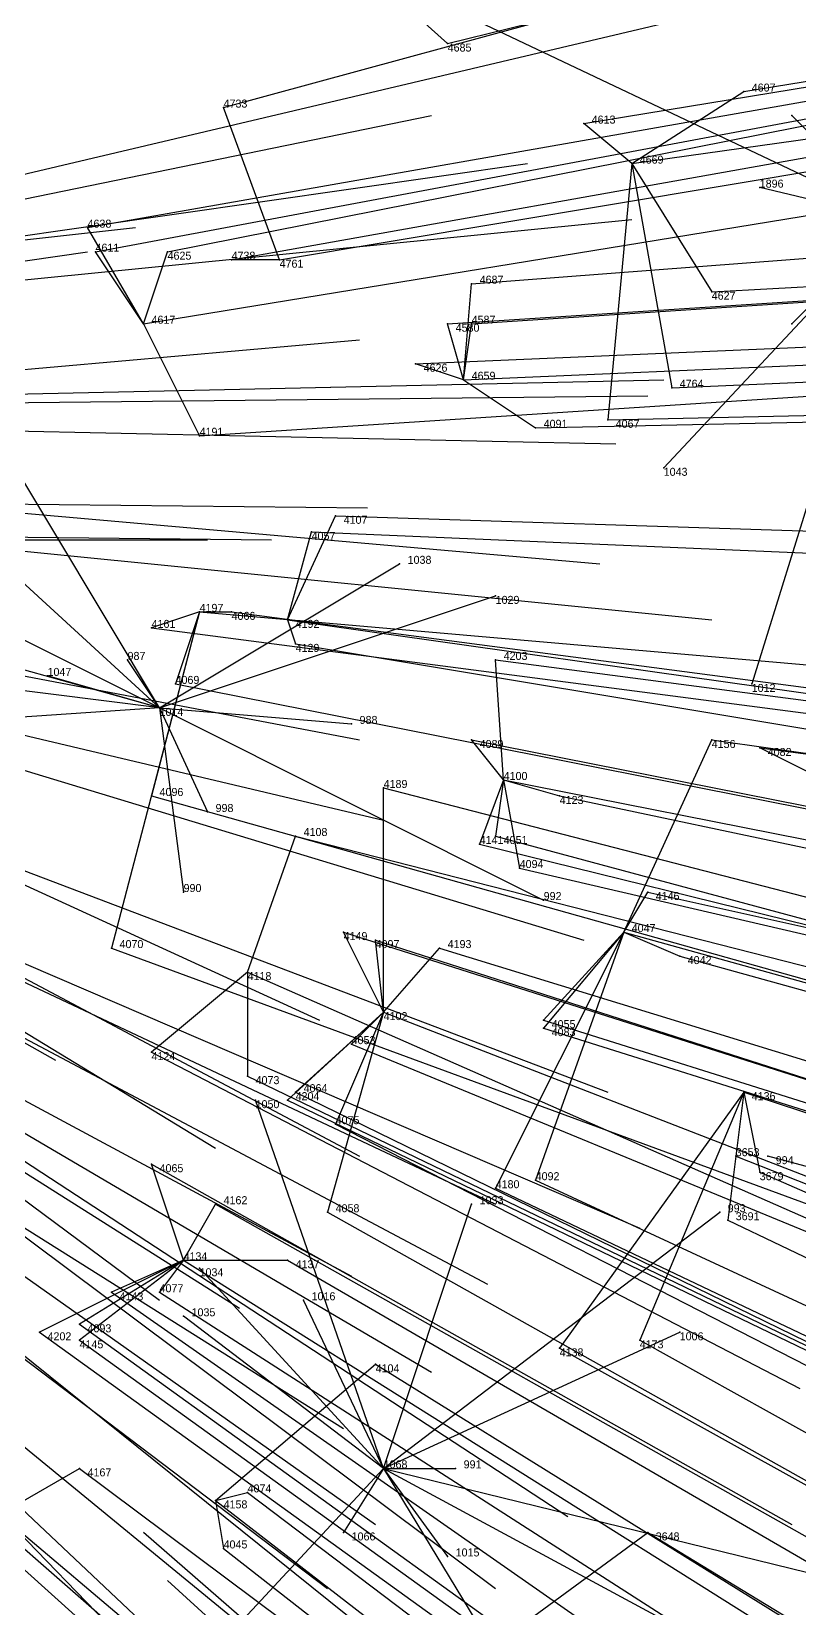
# Model space of a CAD drawing. Extents: x -0.5 to 0.59, y -0.5 to 0.58.
# Drawn here: x 0.145 to 0.241, y -0.1445 to 0.0525 of the extents above; entities that cross this region are included whole.
import ezdxf

# ---------------------------------------------------------------- set-up
doc = ezdxf.new("R2010")
doc.units = 0
for name, color, linetype in [('Facilities', 3, 'CONTINUOUS'), ('Facilities_lines', 3, 'CONTINUOUS'), ('Normals', 1, 'CONTINUOUS'), ('Source_points', 5, 'CONTINUOUS'), ('Text', 3, 'CONTINUOUS')]:
    doc.layers.add(name, color=color, linetype=linetype)

msp = doc.modelspace()

# ---------------------------------------------------------------- linework, layer by layer
at = {"layer": 'Facilities', "color": 3}
for p in [(0.22, 0.036, -0.558), (0.176, 0.024, -0.443), (0.159, 0.016, -0.4), (0.199, 0.009, -0.499), (0.166, -0.02, -0.417), (0.177, -0.021, -0.446), (0.161, -0.032, -1.25), (0.204, -0.041, -0.519), (0.219, -0.06, -0.568), (0.172, -0.065, -0.459), (0.189, -0.07, -0.503), (0.234, -0.08, -0.619), (0.164, -0.101, -0.481), (0.189, -0.127, -1.25), (0.168, -0.131, -0.533)]:
    msp.add_point(p, dxfattribs=at)
at = {"layer": 'Facilities_lines', "color": 3}
for p, q in [((0.178, 0.068, -0.477), (0.197, 0.051, -0.507)), ((0.253, 0.029, -1.25), (0.194, 0.057, -1.25)), ((0.22, 0.036, -0.558), (0.234, 0.045, -0.596)), ((0.176, 0.024, -0.443), (0.169, 0.043, -0.436)), ((0.253, 0.029, -1.25), (0.24, 0.042, -1.25)), ((0.22, 0.036, -0.558), (0.214, 0.041, -0.545)), ((0.22, 0.036, -0.558), (0.217, 0.004, -0.544)), ((0.22, 0.036, -0.558), (0.23, 0.02, -0.577)), ((0.22, 0.036, -0.558), (0.225, 0.008, -0.563)), ((0.253, 0.029, -1.25), (0.236, 0.033, -1.25)), ((0.159, 0.016, -0.4), (0.152, 0.028, -0.386)), ((0.253, 0.029, -1.25), (0.224, -0.002, -1.25)), ((0.253, 0.029, -1.25), (0.235, -0.029, -1.25)), ((0.253, 0.029, -1.25), (0.24, 0.016, -1.25)), ((0.159, 0.016, -0.4), (0.153, 0.025, -0.388)), ((0.159, 0.016, -0.4), (0.162, 0.025, -0.408)), ((0.176, 0.024, -0.443), (0.17, 0.024, -0.428)), ((0.199, 0.009, -0.499), (0.2, 0.021, -0.503)), ((0.159, 0.016, -0.4), (0.166, 0.002, -0.414)), ((0.199, 0.009, -0.499), (0.197, 0.016, -0.495)), ((0.199, 0.009, -0.499), (0.2, 0.016, -0.5)), ((0.199, 0.009, -0.499), (0.193, 0.011, -0.483)), ((0.161, -0.032, -1.25), (0.137, 0.008, -1.25)), ((0.199, 0.009, -0.499), (0.208, 0.003, -0.521)), ((0.161, -0.032, -1.25), (0.125, 0.001, -1.25)), ((0.161, -0.032, -1.25), (0.109, -0.006, -1.25)), ((0.177, -0.021, -0.446), (0.183, -0.008, -0.459)), ((0.177, -0.021, -0.446), (0.18, -0.01, -0.45)), ((0.161, -0.032, -1.25), (0.191, -0.014, -1.25)), ((0.161, -0.032, -1.25), (0.203, -0.018, -1.25)), ((0.161, -0.032, -1.25), (0.118, -0.02, -1.25)), ((0.166, -0.02, -0.417), (0.155, -0.062, -0.418)), ((0.166, -0.02, -0.417), (0.16, -0.022, -0.403)), ((0.166, -0.02, -0.417), (0.16, -0.043, -0.415)), ((0.166, -0.02, -0.417), (0.163, -0.029, -0.413)), ((0.166, -0.02, -0.417), (0.17, -0.02, -0.428)), ((0.177, -0.021, -0.446), (0.178, -0.024, -0.448)), ((0.161, -0.032, -1.25), (0.113, -0.026, -1.25)), ((0.161, -0.032, -1.25), (0.157, -0.026, -1.25)), ((0.204, -0.041, -0.519), (0.203, -0.026, -0.512)), ((0.161, -0.032, -1.25), (0.147, -0.028, -1.25)), ((0.161, -0.032, -1.25), (0.101, -0.036, -1.25)), ((0.161, -0.032, -1.25), (0.185, -0.034, -1.25)), ((0.161, -0.032, -1.25), (0.209, -0.056, -1.25)), ((0.161, -0.032, -1.25), (0.164, -0.055, -1.25)), ((0.161, -0.032, -1.25), (0.167, -0.045, -1.25)), ((0.204, -0.041, -0.519), (0.2, -0.036, -0.509)), ((0.219, -0.06, -0.568), (0.23, -0.036, -0.581)), ((0.244, -0.041, -0.619), (0.236, -0.037, -0.598)), ((0.204, -0.041, -0.519), (0.201, -0.049, -0.516)), ((0.204, -0.041, -0.519), (0.203, -0.048, -0.522)), ((0.204, -0.041, -0.519), (0.206, -0.052, -0.531)), ((0.204, -0.041, -0.519), (0.211, -0.043, -0.538)), ((0.189, -0.07, -0.503), (0.189, -0.042, -0.483)), ((0.172, -0.065, -0.459), (0.178, -0.048, -0.461)), ((0.219, -0.06, -0.568), (0.222, -0.055, -0.572)), ((0.189, -0.07, -0.503), (0.184, -0.06, -0.483)), ((0.189, -0.07, -0.503), (0.188, -0.061, -0.493)), ((0.219, -0.06, -0.568), (0.203, -0.092, -0.556)), ((0.219, -0.06, -0.568), (0.208, -0.091, -0.567)), ((0.219, -0.06, -0.568), (0.209, -0.071, -0.552)), ((0.219, -0.06, -0.568), (0.209, -0.072, -0.553)), ((0.219, -0.06, -0.568), (0.226, -0.063, -0.587)), ((0.189, -0.07, -0.503), (0.196, -0.062, -0.514)), ((0.172, -0.065, -0.459), (0.16, -0.075, -0.441)), ((0.172, -0.065, -0.459), (0.172, -0.078, -0.473)), ((0.189, -0.07, -0.503), (0.177, -0.081, -0.487)), ((0.189, -0.07, -0.503), (0.178, -0.08, -0.488)), ((0.189, -0.07, -0.503), (0.182, -0.095, -0.514)), ((0.189, -0.07, -0.503), (0.183, -0.084, -0.502)), ((0.189, -0.07, -0.503), (0.185, -0.074, -0.497)), ((0.234, -0.08, -0.619), (0.211, -0.112, -0.597)), ((0.234, -0.08, -0.619), (0.221, -0.111, -0.618)), ((0.234, -0.08, -0.619), (0.232, -0.096, -0.629)), ((0.234, -0.08, -0.619), (0.233, -0.088, -0.622)), ((0.234, -0.08, -0.619), (0.236, -0.09, -0.631)), ((0.189, -0.127, -1.25), (0.173, -0.081, -1.25)), ((0.297, -0.104, -1.25), (0.237, -0.088, -1.25)), ((0.164, -0.101, -0.481), (0.16, -0.089, -0.458)), ((0.164, -0.101, -0.481), (0.168, -0.094, -0.481)), ((0.189, -0.127, -1.25), (0.2, -0.094, -1.25)), ((0.189, -0.127, -1.25), (0.231, -0.095, -1.25)), ((0.164, -0.101, -0.481), (0.146, -0.11, -0.458)), ((0.164, -0.101, -0.481), (0.151, -0.109, -0.467)), ((0.164, -0.101, -0.481), (0.151, -0.111, -0.469)), ((0.164, -0.101, -0.481), (0.155, -0.105, -0.47)), ((0.164, -0.101, -0.481), (0.161, -0.105, -0.48)), ((0.164, -0.101, -0.481), (0.177, -0.101, -0.511)), ((0.189, -0.127, -1.25), (0.166, -0.102, -1.25)), ((0.189, -0.127, -1.25), (0.179, -0.106, -1.25)), ((0.189, -0.127, -1.25), (0.164, -0.108, -1.25)), ((0.189, -0.127, -1.25), (0.226, -0.11, -1.25)), ((0.168, -0.131, -0.533), (0.188, -0.114, -0.549)), ((0.132, -0.138, -0.476), (0.151, -0.127, -0.494)), ((0.189, -0.127, -1.25), (0.149, -0.17, -1.25)), ((0.189, -0.127, -1.25), (0.184, -0.135, -1.25)), ((0.189, -0.127, -1.25), (0.242, -0.14, -1.25)), ((0.189, -0.127, -1.25), (0.226, -0.147, -1.25)), ((0.189, -0.127, -1.25), (0.197, -0.138, -1.25)), ((0.189, -0.127, -1.25), (0.198, -0.127, -1.25)), ((0.189, -0.127, -1.25), (0.212, -0.165, -1.25)), ((0.168, -0.131, -0.533), (0.172, -0.13, -0.538)), ((0.168, -0.131, -0.533), (0.169, -0.137, -0.543)), ((0.192, -0.157, -0.62), (0.222, -0.135, -0.651))]:
    msp.add_line(p, q, dxfattribs=at)
at = {"layer": 'Normals', "color": 1}
for p, q in [((0.197, 0.051, -0.507), (0.286, 0.073, -0.469)), ((0.169, 0.043, -0.436), (0.257, 0.067, -0.395)), ((0.234, 0.045, -0.596), (0.326, 0.06, -0.56)), ((0.214, 0.041, -0.545), (0.305, 0.056, -0.507)), ((0.137, 0.033, -0.351), (0.226, 0.054, -0.311)), ((0.22, 0.036, -0.558), (0.312, 0.049, -0.52)), ((0.152, 0.028, -0.386), (0.243, 0.044, -0.348)), ((0.107, 0.024, -0.273), (0.195, 0.042, -0.23)), ((0.153, 0.025, -0.388), (0.244, 0.042, -0.35)), ((0.162, 0.025, -0.408), (0.253, 0.043, -0.371)), ((0.24, 0.042, -1.25), (0.24, 0.042, -1.15)), ((0.17, 0.024, -0.428), (0.26, 0.04, -0.389)), ((0.176, 0.024, -0.443), (0.266, 0.039, -0.404)), ((0.116, 0.023, -0.296), (0.207, 0.036, -0.257)), ((0.236, 0.033, -1.25), (0.236, 0.033, -1.15)), ((0.159, 0.016, -0.4), (0.251, 0.031, -0.362)), ((0.066, 0.018, -0.171), (0.158, 0.028, -0.134)), ((0.129, 0.02, -0.326), (0.22, 0.029, -0.285)), ((0.2, 0.021, -0.503), (0.292, 0.028, -0.465)), ((0.062, 0.012, -0.158), (0.152, 0.025, -0.115)), ((0.23, 0.02, -0.577), (0.323, 0.025, -0.54)), ((0.197, 0.016, -0.495), (0.29, 0.022, -0.457)), ((0.2, 0.016, -0.5), (0.292, 0.022, -0.463)), ((0.24, 0.016, -1.25), (0.24, 0.016, -1.15)), ((0.096, 0.006, -0.239), (0.186, 0.014, -0.198)), ((0.193, 0.011, -0.483), (0.286, 0.015, -0.446)), ((0.199, 0.009, -0.499), (0.292, 0.013, -0.461)), ((0.225, 0.008, -0.563), (0.318, 0.012, -0.526)), ((0.133, 0.007, -0.334), (0.224, 0.009, -0.292)), ((0.166, 0.002, -0.414), (0.258, 0.008, -0.377)), ((0.13, 0.006, -0.326), (0.222, 0.007, -0.285)), ((0.217, 0.004, -0.544), (0.31, 0.006, -0.506)), ((0.208, 0.003, -0.521), (0.302, 0.005, -0.485)), ((0.126, 0.003, -0.316), (0.218, 0.001, -0.276)), ((0.224, -0.002, -1.25), (0.224, -0.002, -1.15)), ((0.095, -0.006, -0.238), (0.187, -0.007, -0.198)), ((0.125, -0.006, -0.312), (0.216, -0.014, -0.271)), ((0.183, -0.008, -0.459), (0.276, -0.011, -0.422)), ((0.075, -0.011, -0.191), (0.167, -0.011, -0.151)), ((0.084, -0.01, -0.212), (0.175, -0.011, -0.17)), ((0.18, -0.01, -0.45), (0.273, -0.014, -0.414)), ((0.14, -0.012, -0.35), (0.23, -0.021, -0.309)), ((0.191, -0.014, -1.25), (0.191, -0.014, -1.15)), ((0.097, -0.019, -0.246), (0.186, -0.036, -0.205)), ((0.203, -0.018, -1.25), (0.203, -0.018, -1.15)), ((0.166, -0.02, -0.417), (0.258, -0.028, -0.379)), ((0.17, -0.02, -0.428), (0.261, -0.032, -0.389)), ((0.177, -0.021, -0.446), (0.269, -0.034, -0.408)), ((0.16, -0.022, -0.403), (0.252, -0.034, -0.365)), ((0.1, -0.025, -0.258), (0.189, -0.046, -0.217)), ((0.178, -0.024, -0.448), (0.268, -0.039, -0.409)), ((0.157, -0.026, -1.25), (0.157, -0.026, -1.15)), ((0.203, -0.026, -0.512), (0.295, -0.038, -0.474)), ((0.147, -0.028, -1.25), (0.147, -0.028, -1.15)), ((0.163, -0.029, -0.413), (0.254, -0.047, -0.376)), ((0.235, -0.029, -1.25), (0.235, -0.029, -1.15)), ((0.071, -0.033, -0.194), (0.148, -0.076, -0.148)), ((0.098, -0.033, -0.258), (0.181, -0.071, -0.217)), ((0.161, -0.032, -1.25), (0.161, -0.032, -1.15)), ((0.125, -0.034, -0.323), (0.214, -0.061, -0.287)), ((0.185, -0.034, -1.25), (0.185, -0.034, -1.15)), ((0.2, -0.036, -0.509), (0.291, -0.054, -0.471)), ((0.23, -0.036, -0.581), (0.322, -0.049, -0.544)), ((0.236, -0.037, -0.598), (0.329, -0.049, -0.561)), ((0.089, -0.039, -0.244), (0.168, -0.087, -0.206)), ((0.204, -0.041, -0.519), (0.295, -0.059, -0.482)), ((0.16, -0.043, -0.415), (0.249, -0.068, -0.376)), ((0.189, -0.042, -0.483), (0.278, -0.065, -0.445)), ((0.211, -0.043, -0.538), (0.301, -0.062, -0.5)), ((0.105, -0.045, -0.286), (0.186, -0.088, -0.246)), ((0.167, -0.045, -1.25), (0.167, -0.045, -1.15)), ((0.13, -0.047, -0.346), (0.217, -0.08, -0.308)), ((0.178, -0.048, -0.461), (0.268, -0.071, -0.423)), ((0.201, -0.049, -0.516), (0.29, -0.071, -0.478)), ((0.203, -0.048, -0.522), (0.292, -0.072, -0.484)), ((0.087, -0.051, -0.253), (0.161, -0.106, -0.213)), ((0.206, -0.052, -0.531), (0.296, -0.073, -0.494)), ((0.118, -0.054, -0.326), (0.203, -0.094, -0.289)), ((0.164, -0.055, -1.25), (0.164, -0.055, -1.15)), ((0.222, -0.055, -0.572), (0.312, -0.075, -0.534)), ((0.209, -0.056, -1.25), (0.209, -0.056, -1.15)), ((0.095, -0.059, -0.28), (0.171, -0.107, -0.236)), ((0.105, -0.06, -0.302), (0.185, -0.103, -0.261)), ((0.121, -0.061, -0.338), (0.202, -0.104, -0.3)), ((0.135, -0.06, -0.37), (0.221, -0.097, -0.334)), ((0.184, -0.06, -0.483), (0.272, -0.088, -0.445)), ((0.188, -0.061, -0.493), (0.275, -0.089, -0.455)), ((0.219, -0.06, -0.568), (0.309, -0.085, -0.531)), ((0.155, -0.062, -0.418), (0.242, -0.094, -0.379)), ((0.196, -0.062, -0.514), (0.284, -0.089, -0.475)), ((0.226, -0.063, -0.587), (0.316, -0.088, -0.55)), ((0.172, -0.065, -0.459), (0.256, -0.102, -0.419)), ((0.115, -0.068, -0.333), (0.195, -0.115, -0.295)), ((0.189, -0.07, -0.503), (0.274, -0.103, -0.463)), ((0.209, -0.071, -0.552), (0.298, -0.099, -0.515)), ((0.209, -0.072, -0.553), (0.298, -0.1, -0.516)), ((0.106, -0.073, -0.321), (0.184, -0.122, -0.284)), ((0.185, -0.074, -0.497), (0.27, -0.109, -0.458)), ((0.16, -0.075, -0.441), (0.241, -0.117, -0.4)), ((0.172, -0.078, -0.473), (0.255, -0.118, -0.434)), ((0.178, -0.08, -0.488), (0.26, -0.12, -0.448)), ((0.234, -0.08, -0.619), (0.322, -0.109, -0.582)), ((0.113, -0.081, -0.347), (0.188, -0.134, -0.309)), ((0.134, -0.082, -0.393), (0.212, -0.133, -0.357)), ((0.173, -0.081, -1.25), (0.173, -0.081, -1.15)), ((0.177, -0.081, -0.487), (0.26, -0.121, -0.447)), ((0.093, -0.083, -0.312), (0.157, -0.149, -0.272)), ((0.183, -0.084, -0.502), (0.265, -0.126, -0.464)), ((0.108, -0.086, -0.344), (0.182, -0.142, -0.307)), ((0.128, -0.086, -0.385), (0.203, -0.142, -0.35)), ((0.233, -0.088, -0.622), (0.319, -0.122, -0.585)), ((0.237, -0.088, -1.25), (0.237, -0.088, -1.15)), ((0.16, -0.089, -0.458), (0.24, -0.134, -0.418)), ((0.236, -0.09, -0.631), (0.321, -0.127, -0.595)), ((0.203, -0.092, -0.556), (0.287, -0.132, -0.519)), ((0.208, -0.091, -0.567), (0.292, -0.13, -0.531)), ((0.168, -0.094, -0.481), (0.248, -0.139, -0.443)), ((0.2, -0.094, -1.25), (0.2, -0.094, -1.15)), ((0.182, -0.095, -0.514), (0.264, -0.141, -0.479)), ((0.231, -0.095, -1.25), (0.231, -0.095, -1.15)), ((0.232, -0.096, -0.629), (0.316, -0.136, -0.592)), ((0.112, -0.098, -0.371), (0.184, -0.157, -0.337)), ((0.128, -0.1, -0.405), (0.199, -0.157, -0.366)), ((0.164, -0.101, -0.481), (0.242, -0.15, -0.443)), ((0.166, -0.102, -1.25), (0.166, -0.102, -1.15)), ((0.177, -0.101, -0.511), (0.258, -0.148, -0.475)), ((0.182, -0.168, -0.62), (0.115, -0.105, -0.659)), ((0.155, -0.105, -0.47), (0.231, -0.158, -0.431)), ((0.161, -0.105, -0.48), (0.239, -0.155, -0.443)), ((0.179, -0.106, -1.25), (0.179, -0.106, -1.15)), ((0.164, -0.108, -1.25), (0.164, -0.108, -1.15)), ((0.146, -0.11, -0.458), (0.221, -0.164, -0.419)), ((0.151, -0.109, -0.467), (0.226, -0.163, -0.428)), ((0.226, -0.11, -1.25), (0.226, -0.11, -1.15)), ((0.151, -0.111, -0.469), (0.226, -0.165, -0.431)), ((0.211, -0.112, -0.597), (0.292, -0.157, -0.56)), ((0.221, -0.111, -0.618), (0.302, -0.156, -0.581)), ((0.188, -0.114, -0.549), (0.267, -0.163, -0.513)), ((0.13, -0.127, -0.454), (0.199, -0.189, -0.418)), ((0.151, -0.127, -0.494), (0.226, -0.183, -0.457)), ((0.189, -0.127, -1.25), (0.189, -0.127, -1.15)), ((0.198, -0.127, -1.25), (0.198, -0.127, -1.15)), ((0.136, -0.13, -0.471), (0.206, -0.191, -0.432)), ((0.172, -0.13, -0.538), (0.246, -0.186, -0.503)), ((0.139, -0.131, -0.478), (0.21, -0.191, -0.439)), ((0.168, -0.131, -0.533), (0.243, -0.189, -0.499)), ((0.229, -0.196, -0.753), (0.159, -0.135, -0.791)), ((0.184, -0.135, -1.25), (0.184, -0.135, -1.15)), ((0.222, -0.135, -0.651), (0.301, -0.183, -0.612)), ((0.169, -0.137, -0.543), (0.242, -0.194, -0.507)), ((0.197, -0.138, -1.25), (0.197, -0.138, -1.15)), ((0.23, -0.203, -0.768), (0.162, -0.141, -0.806))]:
    msp.add_line(p, q, dxfattribs=at)
at = {"layer": 'Source_points', "color": 5}
for p in [(0.197, 0.051, -0.507), (0.234, 0.045, -0.596), (0.169, 0.043, -0.436), (0.24, 0.042, -1.25), (0.214, 0.041, -0.545), (0.236, 0.033, -1.25), (0.152, 0.028, -0.386), (0.153, 0.025, -0.388), (0.162, 0.025, -0.408), (0.17, 0.024, -0.428), (0.2, 0.021, -0.503), (0.23, 0.02, -0.577), (0.197, 0.016, -0.495), (0.2, 0.016, -0.5), (0.24, 0.016, -1.25), (0.193, 0.011, -0.483), (0.225, 0.008, -0.563), (0.217, 0.004, -0.544), (0.166, 0.002, -0.414), (0.208, 0.003, -0.521), (0.224, -0.002, -1.25), (0.183, -0.008, -0.459), (0.18, -0.01, -0.45), (0.191, -0.014, -1.25), (0.203, -0.018, -1.25), (0.17, -0.02, -0.428), (0.16, -0.022, -0.403), (0.178, -0.024, -0.448), (0.157, -0.026, -1.25), (0.203, -0.026, -0.512), (0.147, -0.028, -1.25), (0.163, -0.029, -0.413), (0.235, -0.029, -1.25), (0.185, -0.034, -1.25), (0.2, -0.036, -0.509), (0.23, -0.036, -0.581), (0.236, -0.037, -0.598), (0.16, -0.043, -0.415), (0.189, -0.042, -0.483), (0.211, -0.043, -0.538), (0.167, -0.045, -1.25), (0.178, -0.048, -0.461), (0.201, -0.049, -0.516), (0.203, -0.048, -0.522), (0.206, -0.052, -0.531), (0.164, -0.055, -1.25), (0.222, -0.055, -0.572), (0.209, -0.056, -1.25), (0.184, -0.06, -0.483), (0.188, -0.061, -0.493), (0.155, -0.062, -0.418), (0.196, -0.062, -0.514), (0.226, -0.063, -0.587), (0.209, -0.071, -0.552), (0.209, -0.072, -0.553), (0.185, -0.074, -0.497), (0.16, -0.075, -0.441), (0.172, -0.078, -0.473), (0.178, -0.08, -0.488), (0.173, -0.081, -1.25), (0.177, -0.081, -0.487), (0.183, -0.084, -0.502), (0.233, -0.088, -0.622), (0.237, -0.088, -1.25), (0.16, -0.089, -0.458), (0.236, -0.09, -0.631), (0.203, -0.092, -0.556), (0.208, -0.091, -0.567), (0.168, -0.094, -0.481), (0.2, -0.094, -1.25), (0.182, -0.095, -0.514), (0.231, -0.095, -1.25), (0.232, -0.096, -0.629), (0.166, -0.102, -1.25), (0.177, -0.101, -0.511), (0.155, -0.105, -0.47), (0.161, -0.105, -0.48), (0.179, -0.106, -1.25), (0.164, -0.108, -1.25), (0.146, -0.11, -0.458), (0.151, -0.109, -0.467), (0.226, -0.11, -1.25), (0.151, -0.111, -0.469), (0.211, -0.112, -0.597), (0.221, -0.111, -0.618), (0.188, -0.114, -0.549), (0.151, -0.127, -0.494), (0.198, -0.127, -1.25), (0.172, -0.13, -0.538), (0.184, -0.135, -1.25), (0.222, -0.135, -0.651), (0.169, -0.137, -0.543), (0.197, -0.138, -1.25)]:
    msp.add_point(p, dxfattribs=at)

# ---------------------------------------------------------------- texts
at = {"layer": 'Text', "color": 3}
for s, p in [('4685', (0.197, 0.05, -0.507)), ('4607', (0.235, 0.045, -0.596)), ('4733', (0.169, 0.043, -0.436)), ('4613', (0.215, 0.041, -0.545)), ('4669', (0.221, 0.036, -0.558)), ('1896', (0.236, 0.033, -1.25)), ('4638', (0.152, 0.028, -0.386)), ('4611', (0.153, 0.025, -0.388)), ('4625', (0.162, 0.024, -0.408)), ('4738', (0.17, 0.024, -0.428)), ('4761', (0.176, 0.023, -0.443)), ('4687', (0.201, 0.021, -0.503)), ('4627', (0.23, 0.019, -0.577)), ('4617', (0.16, 0.016, -0.4)), ('4580', (0.198, 0.015, -0.495)), ('4587', (0.2, 0.016, -0.5)), ('4626', (0.194, 0.01, -0.483)), ('4659', (0.2, 0.009, -0.499)), ('4764', (0.226, 0.008, -0.563)), ('4091', (0.209, 0.003, -0.521)), ('4067', (0.218, 0.003, -0.544)), ('4191', (0.166, 0.002, -0.414)), ('1043', (0.224, -0.003, -1.25)), ('4107', (0.184, -0.009, -0.459)), ('4057', (0.18, -0.011, -0.45)), ('1038', (0.192, -0.014, -1.25)), ('4197', (0.166, -0.02, -0.417)), ('1029', (0.203, -0.019, -1.25)), ('4161', (0.16, -0.022, -0.403)), ('4066', (0.17, -0.021, -0.428)), ('4192', (0.178, -0.022, -0.446)), ('987', (0.157, -0.026, -1.25)), ('4129', (0.178, -0.025, -0.448)), ('4203', (0.204, -0.026, -0.512)), ('1047', (0.147, -0.028, -1.25)), ('4069', (0.163, -0.029, -0.413)), ('1012', (0.235, -0.03, -1.25)), ('1014', (0.161, -0.033, -1.25)), ('988', (0.186, -0.034, -1.25)), ('4089', (0.201, -0.037, -0.509)), ('4156', (0.23, -0.037, -0.581)), ('4082', (0.237, -0.038, -0.598)), ('4189', (0.189, -0.042, -0.483)), ('4100', (0.204, -0.041, -0.519)), ('4096', (0.161, -0.043, -0.415)), ('4123', (0.211, -0.044, -0.538)), ('998', (0.168, -0.045, -1.25)), ('4108', (0.179, -0.048, -0.461)), ('4141', (0.201, -0.049, -0.516)), ('4051', (0.204, -0.049, -0.522)), ('4094', (0.206, -0.052, -0.531)), ('990', (0.164, -0.055, -1.25)), ('992', (0.209, -0.056, -1.25)), ('4146', (0.223, -0.056, -0.572)), ('4047', (0.22, -0.06, -0.568)), ('4070', (0.156, -0.062, -0.418)), ('4149', (0.184, -0.061, -0.483)), ('4097', (0.188, -0.062, -0.493)), ('4193', (0.197, -0.062, -0.514)), ('4042', (0.227, -0.064, -0.587)), ('4118', (0.172, -0.066, -0.459)), ('4102', (0.189, -0.071, -0.503)), ('4055', (0.21, -0.072, -0.552)), ('4083', (0.21, -0.073, -0.553)), ('4053', (0.185, -0.074, -0.497)), ('4124', (0.16, -0.076, -0.441)), ('4073', (0.173, -0.079, -0.473)), ('4204', (0.178, -0.081, -0.487)), ('4064', (0.179, -0.08, -0.488)), ('4136', (0.235, -0.081, -0.619)), ('1050', (0.173, -0.082, -1.25)), ('4075', (0.183, -0.084, -0.502)), ('3653', (0.233, -0.088, -0.622)), ('994', (0.238, -0.089, -1.25)), ('4065', (0.161, -0.09, -0.458)), ('4092', (0.208, -0.091, -0.567)), ('3679', (0.236, -0.091, -0.631)), ('4180', (0.203, -0.092, -0.556)), ('4162', (0.169, -0.094, -0.481)), ('4058', (0.183, -0.095, -0.514)), ('1033', (0.201, -0.094, -1.25)), ('993', (0.232, -0.095, -1.25)), ('3691', (0.233, -0.096, -0.629)), ('4134', (0.164, -0.101, -0.481)), ('1034', (0.166, -0.103, -1.25)), ('4137', (0.178, -0.102, -0.511)), ('4077', (0.161, -0.105, -0.48)), ('4143', (0.156, -0.106, -0.47)), ('1016', (0.18, -0.106, -1.25)), ('1035', (0.165, -0.108, -1.25)), ('4202', (0.147, -0.111, -0.458)), ('4093', (0.152, -0.11, -0.467)), ('1006', (0.226, -0.111, -1.25)), ('4145', (0.151, -0.112, -0.469)), ('4138', (0.211, -0.113, -0.597)), ('4173', (0.221, -0.112, -0.618)), ('4104', (0.188, -0.115, -0.549)), ('1068', (0.189, -0.127, -1.25)), ('991', (0.199, -0.127, -1.25)), ('4167', (0.152, -0.128, -0.494)), ('4074', (0.172, -0.13, -0.538)), ('4158', (0.169, -0.132, -0.533)), ('1066', (0.185, -0.136, -1.25)), ('3648', (0.223, -0.136, -0.651)), ('4045', (0.169, -0.137, -0.543)), ('1015', (0.198, -0.138, -1.25))]:
    msp.add_text(s, height=0.001, dxfattribs=at).set_placement(p)

doc.saveas('drawing.dxf')
